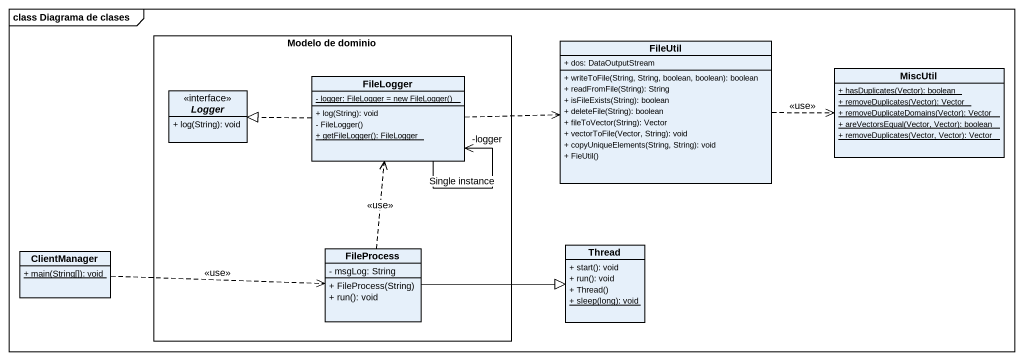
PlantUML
@startuml
mainframe class Diagrama de clases
hide circle
hide empty members
skinparam classAttributeIconSize 0
rectangle "Modelo de dominio" as Modelo_de_dominio {
  interface Logger {
    + log(String): void
  }
  class FileLogger {
    {static} {field} - logger: FileLogger = new FileLogger()
    + log(String): void
    - FileLogger()
    {static} + getFileLogger(): FileLogger
  }
  class FileProcess {
    - msgLog: String
    + FileProcess(String)
    + run(): void
  }
}
class FileUtil {
  + dos: DataOutputStream
  + writeToFile(String, String, boolean, boolean): boolean
  + readFromFile(String): String
  + isFileExists(String): boolean
  + deleteFile(String): boolean
  + fileToVector(String): Vector
  + vectorToFile(Vector, String): void
  + copyUniqueElements(String, String): void
  + FieUtil()
}
class MiscUtil {
  {static} + hasDuplicates(Vector): boolean
  {static} + removeDuplicates(Vector): Vector
  {static} + removeDuplicateDomains(Vector): Vector
  {static} + areVectorsEqual(Vector, Vector): boolean
  {static} + removeDuplicates(Vector, Vector): Vector
}
class ClientManager {
  {static} + main(String[]): void
}
class Thread {
  + start(): void
  + run(): void
  + Thread()
  {static} + sleep(long): void
}
FileUtil .right.> MiscUtil : <<use>>
FileLogger .right.> FileUtil
FileLogger .left.|> Logger
FileLogger --> "-logger" FileLogger : Single instance
ClientManager .right.> FileProcess : <<use>>
FileProcess .up.> FileLogger : <<use>>
FileProcess -right-|> Thread
@enduml
